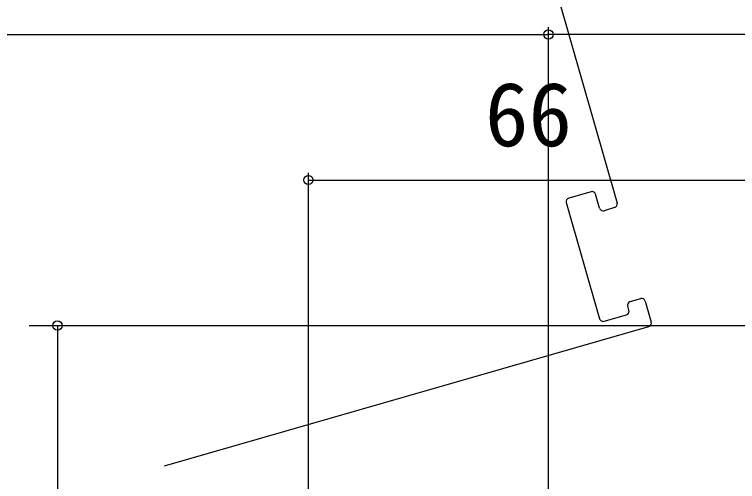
# Model space of a CAD drawing. Units: millimetres, scale not verified. Extents: x -525 to 525, y -783 to 778.
# Drawn here: x -195.4 to -96, y -384.1 to -320 of the extents above; entities that cross this region are included whole.
import ezdxf
from ezdxf.enums import TextEntityAlignment as Align

# ---------------------------------------------------------------- set-up
doc = ezdxf.new("R2010")
doc.units = ezdxf.units.MM
doc.header["$LTSCALE"] = 4
doc.layers.add('0-5_YKK_12', color=2, linetype='Continuous')
doc.layers.add('0-8_YKK_D', color=6, linetype='Continuous')
doc.styles.add('ＭＳ ゴシック', font='')
doc.styles.get('ＭＳ ゴシック').set_extended_font_data('MS Gothic')

msp = doc.modelspace()

# ---------------------------------------------------------------- linework, layer by layer
at = {"layer": '0-5_YKK_12'}
for p, q in [((-123.739, -306.955), (-112.555, -345.88)), ((-116.129, -344.306), (-119.205, -345.19)), ((-114.958, -346.571), (-115.51, -344.649)), ((-119.547, -345.808), (-114.963, -361.763)), ((-112.898, -346.499), (-114.339, -346.913)), ((-110.75, -359.408), (-109.308, -358.994)), ((-108.689, -359.336), (-107.861, -362.219)), ((-110.927, -360.603), (-111.092, -360.026)), ((-114.345, -362.105), (-111.269, -361.222)), ((-193.41, -362.7), (-1.5, -362.7)), ((-174.78, -381.966), (-108.203, -362.838))]:
    msp.add_line(p, q, dxfattribs=at)
for centre, start, end in [((-115.991, -344.787), 16.0296, 106.0296), ((-119.066, -345.67), 106.0296, 196.0296), ((-113.036, -346.018), 286.0296, 16.0296), ((-114.477, -346.433), 196.0296, 286.0296), ((-110.612, -359.888), 106.0296, 196.0296), ((-109.17, -359.474), 16.0296, 106.0296), ((-111.407, -360.741), 286.0296, 16.0296), ((-114.483, -361.625), 196.0296, 286.0296), ((-108.342, -362.358), 286.0296, 16.0296)]:
    msp.add_arc(centre, 0.5, start, end, dxfattribs=at)
at = {"layer": '0-8_YKK_D'}
for p, q in [((-122, -475.8), (-122, -321.7)), ((-122, -361.7), (-122, -321.7)), ((-201.9, -322.7), (-122, -322.7)), ((-66, -322.7), (-122, -322.7)), ((-155, -394.172), (-155, -341.7)), ((-155, -342.7), (-89, -342.7)), ((-189.501, -362.7), (-189.501, -477.7)), ((-189.228, -362.7), (-188.501, -362.7))]:
    msp.add_line(p, q, dxfattribs=at)
for centre in [(-122, -322.7), (-122, -322.7), (-155, -342.7), (-189.501, -362.7)]:
    msp.add_circle(centre, 0.637, dxfattribs=at)

# ---------------------------------------------------------------- texts
at = {"layer": '0-8_YKK_D', "style": 'ＭＳ ゴシック'}
msp.add_text('66', height=8.798, dxfattribs=at).set_placement((-130.727, -340.7), align=Align.BOTTOM_LEFT)

doc.saveas('drawing.dxf')
